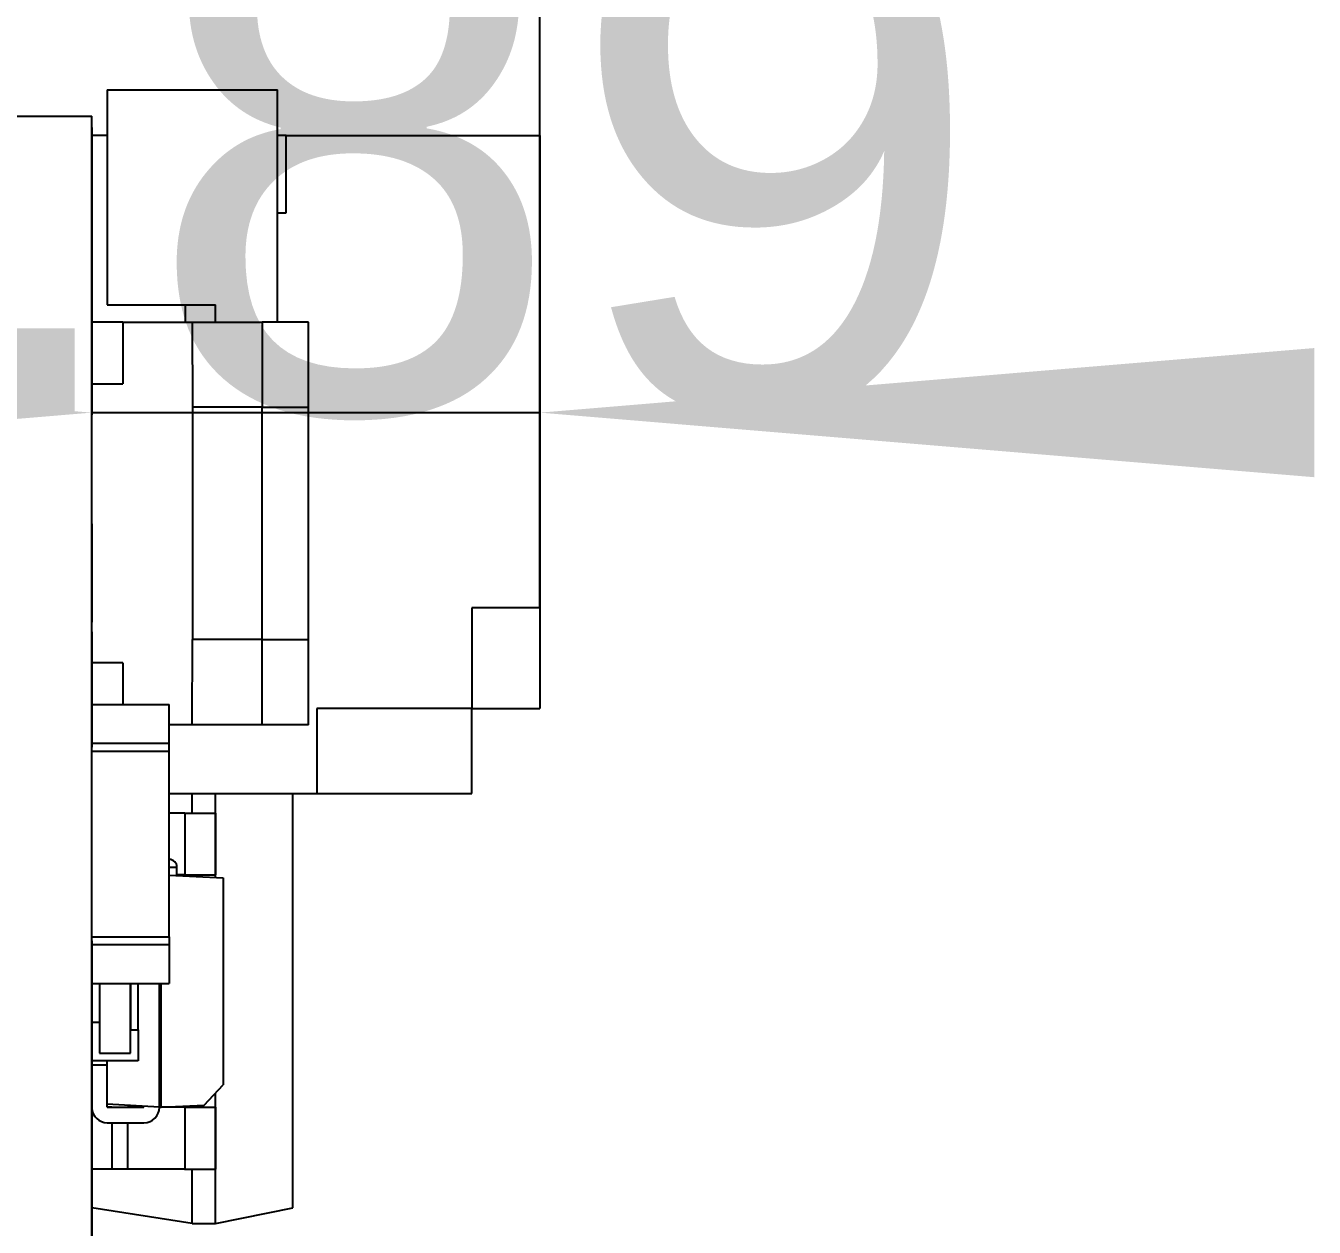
# Model space of a CAD drawing. Extents: x 77 to 183, y 92 to 133.
# Drawn here: x 175.03 to 183.35, y 110.69 to 118.45 of the extents above; entities that cross this region are included whole.
import ezdxf
from ezdxf.enums import TextEntityAlignment as Align

# ---------------------------------------------------------------- set-up
doc = ezdxf.new("R2010")
doc.units = 0
doc.layers.get('0').update_dxf_attribs({"linetype": 'CONTINUOUS'})
for name, color, linetype in [('Dimension007', 7, 'CONTINUOUS'), ('Dimension008', 7, 'CONTINUOUS'), ('View005', 7, 'CONTINUOUS')]:
    doc.layers.add(name, color=color, linetype=linetype)
doc.styles.get("Standard").update_dxf_attribs({"font": 'arial.ttf'})
doc.dimstyles.get("Standard").update_dxf_attribs({"dimscale": 0, "dimtxt": 2.5, "dimasz": 2.5, "dimexe": 1.25, "dimexo": 0.625, "dimtad": 1, "dimtxsty": 'STANDARD', "dimcen": 2.5, "dimazin": 3, "dimtfac": 1, "dimtmove": 0, "dimatfit": 3})

# ---------------------------------------------------------------- blocks, each defined once
blk = doc.blocks.new('*Dimension007')
at = {"color": 0}
for points in [[(170.458, 115.533), (170.458, 116.367), (175.458, 115.95)], [(183.352, 115.533), (183.352, 116.367), (178.352, 115.95)]]:
    blk.add_solid(points, dxfattribs=at)
at = {"layer": 'Dimension007'}
for p, q in [((175.458, 116.735), (175.458, 115.95)), ((178.352, 116.735), (178.352, 115.95)), ((175.458, 115.95), (178.352, 115.95))]:
    blk.add_line(p, q, dxfattribs=at)
blk.add_text('2.89', height=3.5, dxfattribs=at).set_placement((176.474, 115.95), align=Align.CENTER)
blk = doc.blocks.new('*Dimension008')
at = {"color": 0}
for points in [[(165.898, 130.356), (165.898, 129.523), (170.898, 129.94)], [(183.352, 130.356), (183.352, 129.523), (178.352, 129.94)]]:
    blk.add_solid(points, dxfattribs=at)
at = {"layer": 'Dimension008'}
for p, q in [((170.898, 114.211), (170.898, 129.94)), ((178.352, 129.94), (170.898, 129.94)), ((178.352, 114.689), (178.352, 129.94))]:
    blk.add_line(p, q, dxfattribs=at)
blk.add_text('7.46', height=3.5, dxfattribs=at).set_placement((174.945, 129.94), align=Align.CENTER)

msp = doc.modelspace()

# ---------------------------------------------------------------- linework, layer by layer
at = {"layer": 'View005'}
for p, q in [((175.558, 118.035), (175.558, 116.645)), ((175.558, 118.035), (176.657, 118.035)), ((175.558, 118.035), (175.558, 116.645)), ((175.558, 118.035), (176.657, 118.035)), ((176.657, 116.535), (176.657, 118.035)), ((176.657, 116.535), (176.657, 118.035)), ((174.857, 117.865), (175.458, 117.865)), ((174.857, 117.865), (175.458, 117.865)), ((175.458, 97.8653), (175.458, 117.865)), ((175.458, 97.8653), (175.458, 117.865)), ((175.458, 117.79), (175.458, 117.79)), ((175.458, 117.79), (175.458, 116.735)), ((175.458, 117.79), (175.458, 116.735)), ((175.458, 117.79), (175.458, 117.79)), ((175.458, 117.79), (175.458, 116.735)), ((175.458, 117.79), (175.458, 116.735)), ((175.463, 117.74), (175.458, 117.74)), ((175.458, 117.74), (175.458, 117.74)), ((175.463, 117.74), (175.458, 117.74)), ((175.458, 117.74), (175.458, 117.74)), ((175.558, 117.74), (175.463, 117.74)), ((175.558, 117.74), (175.463, 117.74)), ((176.713, 117.74), (176.657, 117.74)), ((176.713, 117.74), (176.657, 117.74)), ((176.713, 117.74), (178.352, 117.74)), ((176.713, 117.24), (176.713, 117.74)), ((176.713, 117.74), (178.352, 117.74)), ((176.713, 117.24), (176.713, 117.74)), ((178.352, 117.74), (178.352, 114.689)), ((178.352, 117.74), (178.352, 114.689)), ((176.657, 117.24), (176.713, 117.24)), ((176.657, 117.24), (176.713, 117.24)), ((175.458, 116.735), (175.458, 116.735)), ((175.458, 116.735), (175.458, 115.935)), ((175.458, 116.735), (175.458, 115.935)), ((175.458, 116.735), (175.458, 116.735)), ((175.458, 116.735), (175.458, 115.935)), ((175.458, 116.735), (175.458, 115.935)), ((175.558, 116.645), (176.257, 116.645)), ((175.558, 116.645), (176.257, 116.645)), ((176.062, 116.535), (176.062, 116.645)), ((176.062, 116.535), (176.062, 116.645)), ((176.257, 116.535), (176.257, 116.645)), ((176.257, 116.535), (176.257, 116.645)), ((175.658, 116.535), (175.458, 116.535)), ((175.458, 116.535), (175.458, 116.535)), ((175.658, 116.535), (175.458, 116.535)), ((175.458, 116.535), (175.458, 116.535)), ((175.657, 116.535), (176.107, 116.535)), ((175.657, 116.535), (176.107, 116.535)), ((175.658, 116.535), (175.658, 116.135)), ((175.658, 116.535), (175.658, 116.135)), ((176.107, 116.535), (176.558, 116.535)), ((176.107, 116.535), (176.558, 116.535)), ((176.107, 116.535), (176.108, 115.985)), ((176.107, 116.535), (176.108, 115.985)), ((176.558, 116.535), (176.558, 115.985)), ((176.558, 116.535), (176.558, 115.985)), ((176.857, 115.985), (176.857, 116.535)), ((176.857, 115.985), (176.857, 116.535)), ((175.458, 116.135), (175.458, 116.135)), ((175.458, 116.135), (175.658, 116.135)), ((175.458, 116.135), (175.458, 116.135)), ((175.458, 116.135), (175.658, 116.135)), ((175.458, 115.935), (175.458, 115.935)), ((175.458, 115.935), (175.458, 115.935)), ((176.558, 115.985), (176.107, 115.985)), ((176.558, 115.985), (176.107, 115.985)), ((176.108, 115.985), (176.108, 114.485)), ((176.108, 115.985), (176.108, 114.485)), ((176.558, 114.485), (176.558, 115.985)), ((176.558, 114.485), (176.558, 115.985)), ((176.857, 114.485), (176.857, 115.985)), ((176.857, 114.485), (176.857, 115.985)), ((175.458, 115.233), (175.458, 115.233)), ((175.458, 115.233), (175.458, 115.233)), ((178.352, 114.689), (177.912, 114.689)), ((177.912, 114.689), (177.912, 114.04)), ((178.352, 114.689), (177.912, 114.689)), ((177.912, 114.689), (177.912, 114.04)), ((178.352, 114.689), (178.352, 114.04)), ((178.352, 114.689), (178.352, 114.04)), ((175.458, 114.598), (175.458, 114.598)), ((175.458, 114.598), (175.458, 114.598)), ((175.458, 114.535), (175.458, 114.535)), ((175.458, 114.535), (175.458, 114.34)), ((175.458, 114.535), (175.458, 114.34)), ((175.458, 114.535), (175.458, 114.535)), ((175.458, 114.535), (175.458, 114.34)), ((175.458, 114.535), (175.458, 114.34)), ((176.107, 113.935), (176.108, 114.485)), ((176.558, 114.485), (176.107, 114.485)), ((176.107, 113.935), (176.108, 114.485)), ((176.558, 114.485), (176.107, 114.485)), ((176.558, 113.935), (176.558, 114.485)), ((176.558, 113.935), (176.558, 114.485)), ((176.857, 113.935), (176.857, 114.485)), ((176.857, 113.935), (176.857, 114.485)), ((175.458, 114.34), (175.458, 114.34)), ((175.458, 114.34), (175.458, 113.79)), ((175.458, 114.34), (175.458, 113.79)), ((175.458, 114.34), (175.458, 114.34)), ((175.458, 114.34), (175.458, 113.79)), ((175.458, 114.34), (175.458, 113.79)), ((175.658, 114.335), (175.458, 114.335)), ((175.458, 114.335), (175.458, 114.335)), ((175.658, 114.335), (175.458, 114.335)), ((175.458, 114.335), (175.458, 114.335)), ((175.658, 114.335), (175.658, 114.065)), ((175.658, 114.335), (175.658, 114.065)), ((175.458, 114.065), (175.458, 114.065)), ((175.458, 114.065), (175.958, 114.065)), ((175.458, 114.065), (175.458, 114.065)), ((175.458, 114.065), (175.958, 114.065)), ((175.958, 113.815), (175.958, 114.065)), ((175.958, 113.815), (175.958, 114.065)), ((177.912, 114.04), (176.912, 114.04)), ((176.912, 114.04), (176.912, 113.49)), ((177.912, 114.04), (176.912, 114.04)), ((176.912, 114.04), (176.912, 113.49)), ((177.912, 114.04), (178.352, 114.04)), ((177.912, 113.49), (177.912, 114.04)), ((177.912, 114.04), (178.352, 114.04)), ((177.912, 113.49), (177.912, 114.04)), ((176.107, 113.935), (175.958, 113.935)), ((176.107, 113.935), (175.958, 113.935)), ((176.558, 113.935), (176.107, 113.935)), ((176.558, 113.935), (176.107, 113.935)), ((175.458, 113.815), (175.458, 113.815)), ((175.458, 113.815), (175.958, 113.815)), ((175.458, 113.815), (175.458, 113.815)), ((175.458, 113.815), (175.958, 113.815)), ((175.458, 113.765), (175.958, 113.765)), ((175.458, 113.765), (175.958, 113.765)), ((175.958, 113.765), (175.958, 113.815)), ((175.958, 113.765), (175.958, 113.815)), ((175.958, 112.565), (175.958, 113.765)), ((175.958, 112.565), (175.958, 113.765)), ((175.958, 113.49), (176.912, 113.49)), ((175.958, 113.49), (176.912, 113.49)), ((176.107, 113.365), (176.107, 113.49)), ((176.107, 113.365), (176.107, 113.49)), ((176.257, 112.949), (176.257, 113.49)), ((176.257, 112.949), (176.257, 113.49)), ((176.757, 110.815), (176.757, 113.49)), ((176.757, 110.815), (176.757, 113.49)), ((176.912, 113.49), (177.912, 113.49)), ((176.912, 113.49), (177.912, 113.49)), ((176.058, 113.365), (175.958, 113.365)), ((176.058, 113.365), (175.958, 113.365)), ((176.058, 113.365), (176.058, 112.965)), ((176.058, 113.365), (176.058, 112.965)), ((176.257, 113.365), (176.257, 112.965)), ((176.257, 113.365), (176.257, 112.965)), ((176.007, 112.96), (176.007, 113.015)), ((176.007, 112.96), (176.007, 113.015)), ((176.007, 112.96), (176.007, 113.015)), ((176.007, 112.96), (176.007, 113.015)), ((176.007, 112.96), (176.007, 113.015)), ((176.007, 112.96), (176.007, 113.015)), ((175.958, 112.963), (176.307, 112.947)), ((175.958, 112.963), (176.307, 112.947)), ((176.058, 112.965), (176.007, 112.965)), ((176.058, 112.965), (176.007, 112.965)), ((176.107, 112.956), (176.107, 112.965)), ((176.107, 112.956), (176.107, 112.965)), ((176.308, 111.609), (176.308, 112.947)), ((176.308, 111.609), (176.308, 112.947)), ((175.458, 112.565), (175.958, 112.565)), ((175.458, 112.565), (175.958, 112.565)), ((175.458, 112.54), (175.458, 111.99)), ((175.458, 112.54), (175.458, 111.99)), ((175.458, 112.54), (175.458, 111.99)), ((175.458, 112.54), (175.458, 111.99)), ((175.458, 112.515), (175.458, 112.515)), ((175.458, 112.515), (175.958, 112.515)), ((175.458, 112.515), (175.458, 112.515)), ((175.458, 112.515), (175.958, 112.515)), ((175.958, 112.565), (175.958, 112.515)), ((175.958, 112.565), (175.958, 112.515)), ((175.958, 112.515), (175.958, 112.265)), ((175.958, 112.515), (175.958, 112.265)), ((175.458, 112.265), (175.458, 112.265)), ((175.458, 112.265), (175.958, 112.265)), ((175.458, 112.265), (175.458, 112.265)), ((175.458, 112.265), (175.958, 112.265)), ((175.507, 112.265), (175.507, 111.815)), ((175.507, 112.265), (175.507, 111.815)), ((175.708, 111.815), (175.708, 112.265)), ((175.708, 112.265), (175.708, 111.965)), ((175.708, 111.815), (175.708, 112.265)), ((175.708, 112.265), (175.708, 111.965)), ((175.757, 111.965), (175.757, 112.265)), ((175.757, 111.965), (175.757, 112.265)), ((175.895, 111.465), (175.895, 112.265)), ((175.895, 111.465), (175.895, 112.265)), ((175.905, 111.465), (175.905, 112.265)), ((175.905, 111.465), (175.905, 112.265)), ((175.458, 112.015), (175.458, 112.015)), ((175.458, 112.015), (175.507, 112.015)), ((175.458, 112.015), (175.458, 112.015)), ((175.458, 112.015), (175.507, 112.015)), ((175.507, 112.015), (175.507, 111.815)), ((175.507, 112.015), (175.507, 111.815)), ((175.458, 111.99), (175.458, 111.99)), ((175.458, 111.99), (175.458, 111.34)), ((175.458, 111.99), (175.458, 111.34)), ((175.458, 111.99), (175.458, 111.99)), ((175.458, 111.99), (175.458, 111.34)), ((175.458, 111.99), (175.458, 111.34)), ((175.708, 111.815), (175.708, 111.965)), ((175.708, 111.965), (175.757, 111.965)), ((175.708, 111.965), (175.757, 111.965)), ((175.708, 111.815), (175.708, 111.965)), ((175.708, 111.965), (175.757, 111.965)), ((175.708, 111.965), (175.757, 111.965)), ((175.757, 111.965), (175.757, 111.765)), ((175.757, 111.965), (175.757, 111.765)), ((175.757, 111.765), (175.458, 111.765)), ((175.458, 111.765), (175.458, 111.765)), ((175.757, 111.765), (175.458, 111.765)), ((175.458, 111.765), (175.458, 111.765)), ((175.507, 111.815), (175.708, 111.815)), ((175.507, 111.815), (175.708, 111.815)), ((175.507, 111.815), (175.708, 111.815)), ((175.507, 111.815), (175.708, 111.815)), ((175.558, 111.484), (175.558, 111.765)), ((175.558, 111.484), (175.558, 111.765)), ((175.458, 111.74), (175.458, 111.74)), ((175.458, 111.74), (175.558, 111.74)), ((175.458, 111.74), (175.458, 111.74)), ((175.458, 111.74), (175.558, 111.74)), ((176.183, 111.478), (176.307, 111.609)), ((176.183, 111.478), (176.307, 111.609)), ((176.257, 110.715), (176.257, 111.557)), ((176.257, 110.715), (176.257, 111.557)), ((175.895, 111.465), (175.557, 111.484)), ((175.895, 111.465), (175.557, 111.484)), ((175.558, 111.465), (175.558, 111.484)), ((175.558, 111.465), (175.558, 111.484)), ((175.558, 111.465), (175.795, 111.465)), ((175.588, 111.465), (175.558, 111.465)), ((175.558, 111.465), (175.795, 111.465)), ((175.588, 111.465), (175.558, 111.465)), ((175.795, 111.465), (175.688, 111.465)), ((175.795, 111.465), (175.688, 111.465)), ((175.795, 111.465), (175.795, 111.471)), ((175.795, 111.465), (175.795, 111.471)), ((175.895, 111.465), (175.905, 111.465)), ((175.895, 111.465), (175.905, 111.465)), ((175.905, 111.465), (176.183, 111.478)), ((175.905, 111.465), (176.183, 111.478)), ((176.058, 111.465), (175.905, 111.465)), ((176.058, 111.465), (175.905, 111.465)), ((176.058, 111.465), (176.058, 111.065)), ((176.058, 111.465), (176.058, 111.065)), ((176.107, 111.465), (176.107, 111.475)), ((176.107, 111.465), (176.107, 111.475)), ((176.257, 111.465), (176.257, 111.065)), ((176.257, 111.465), (176.257, 111.065)), ((175.458, 111.34), (175.458, 111.288)), ((175.458, 111.34), (175.458, 111.288)), ((175.458, 111.34), (175.458, 111.34)), ((175.458, 111.34), (175.458, 111.288)), ((175.458, 111.34), (175.458, 111.288)), ((175.458, 111.34), (175.458, 111.34)), ((175.558, 111.365), (175.795, 111.365)), ((175.558, 111.365), (175.795, 111.365)), ((175.588, 111.365), (175.588, 111.065)), ((175.588, 111.365), (175.588, 111.065)), ((175.688, 111.365), (175.688, 111.065)), ((175.688, 111.365), (175.688, 111.065)), ((175.458, 111.288), (175.458, 111.288)), ((175.458, 111.288), (175.458, 111.288)), ((175.458, 111.083), (175.458, 111.083)), ((175.458, 111.083), (175.458, 111.083)), ((175.588, 111.065), (175.458, 111.065)), ((175.458, 111.065), (175.458, 111.065)), ((175.588, 111.065), (175.458, 111.065)), ((175.458, 111.065), (175.458, 111.065)), ((176.058, 111.065), (175.688, 111.065)), ((176.058, 111.065), (175.688, 111.065)), ((176.107, 110.715), (176.107, 111.065)), ((176.107, 110.715), (176.107, 111.065)), ((175.458, 110.815), (175.457, 110.815)), ((175.458, 110.815), (175.457, 110.815)), ((176.107, 110.715), (175.458, 110.815)), ((176.107, 110.715), (175.458, 110.815)), ((175.458, 110.765), (175.458, 110.765)), ((175.458, 110.765), (175.458, 109.765)), ((175.458, 110.765), (175.458, 109.765)), ((175.458, 110.765), (175.458, 110.765)), ((175.458, 110.765), (175.458, 109.765)), ((175.458, 110.765), (175.458, 109.765)), ((176.257, 110.715), (176.757, 110.815)), ((176.257, 110.715), (176.757, 110.815)), ((176.107, 110.715), (176.257, 110.715)), ((176.107, 110.715), (176.257, 110.715))]:
    msp.add_line(p, q, dxfattribs=at)
for centre, radius, start, end in [((175.958, 113.015), 0.05, 0, 90), ((175.958, 113.015), 0.05, 0, 90), ((175.958, 113.015), 0.05, 0, 90), ((175.958, 113.015), 0.05, 0, 90), ((175.958, 113.015), 0.05, 0, 90), ((175.958, 113.015), 0.05, 0, 90), ((175.958, 113.015), 0.05, 0, 90), ((175.958, 113.015), 0.05, 0, 90), ((175.958, 113.015), 0.05, 0, 90), ((175.958, 113.015), 0.05, 0, 90), ((175.558, 111.465), 0.1, 180, -179.744), ((175.558, 111.465), 0.1, 180, -179.744), ((175.558, 111.465), 0.1, -176.6, -90), ((175.558, 111.465), 0.1, -176.6, -90), ((175.795, 111.465), 0.1, -90, 0), ((175.795, 111.465), 0.1, -90, 0)]:
    msp.add_arc(centre, radius, start, end, dxfattribs=at)
for points, degree, knots in [([(176.857, 116.535), (176.856, 116.535), (176.827, 116.535), (176.77, 116.535), (176.714, 116.535), (176.636, 116.535), (176.558, 116.535)], 3, [3.14159, 3.14159, 3.14159, 3.14159, 3.92699, 3.92699, 3.92699, 4.71239, 4.71239, 4.71239, 4.71239]), ([(176.857, 116.535), (176.856, 116.535), (176.827, 116.535), (176.77, 116.535), (176.714, 116.535), (176.636, 116.535), (176.558, 116.535)], 3, [3.14159, 3.14159, 3.14159, 3.14159, 3.92699, 3.92699, 3.92699, 4.71239, 4.71239, 4.71239, 4.71239]), ([(176.558, 115.985), (176.636, 115.985), (176.714, 115.985), (176.77, 115.985), (176.827, 115.985), (176.856, 115.985), (176.857, 115.985)], 3, [0, 0, 0, 0, 0.785398, 0.785398, 0.785398, 1.5708, 1.5708, 1.5708, 1.5708]), ([(176.558, 115.985), (176.636, 115.985), (176.714, 115.985), (176.77, 115.985), (176.827, 115.985), (176.856, 115.985), (176.857, 115.985)], 3, [0, 0, 0, 0, 0.785398, 0.785398, 0.785398, 1.5708, 1.5708, 1.5708, 1.5708]), ([(175.458, 115.233), (175.458, 115.229), (175.458, 115.225), (175.458, 115.213), (175.458, 115.201), (175.458, 115.182), (175.458, 115.163), (175.458, 115.138), (175.458, 115.113), (175.458, 115.083), (175.458, 115.053), (175.458, 114.987), (175.458, 114.915), (175.458, 114.88), (175.458, 114.845), (175.458, 114.776), (175.458, 114.717), (175.458, 114.692), (175.458, 114.667), (175.458, 114.648), (175.458, 114.629), (175.458, 114.617), (175.458, 114.606), (175.458, 114.602), (175.458, 114.598)], 2, [1.5708, 1.5708, 1.5708, 1.7952, 1.7952, 2.0196, 2.0196, 2.24399, 2.24399, 2.46839, 2.46839, 2.69279, 2.69279, 3.14159, 3.14159, 3.36599, 3.36599, 3.81479, 3.81479, 4.03919, 4.03919, 4.26359, 4.26359, 4.48799, 4.48799, 4.71239, 4.71239, 4.71239]), ([(175.458, 115.233), (175.458, 115.229), (175.458, 115.225), (175.458, 115.213), (175.458, 115.201), (175.458, 115.182), (175.458, 115.163), (175.458, 115.138), (175.458, 115.113), (175.458, 115.083), (175.458, 115.053), (175.458, 114.987), (175.458, 114.915), (175.458, 114.88), (175.458, 114.845), (175.458, 114.776), (175.458, 114.717), (175.458, 114.692), (175.458, 114.667), (175.458, 114.648), (175.458, 114.629), (175.458, 114.617), (175.458, 114.606), (175.458, 114.602), (175.458, 114.598)], 2, [1.5708, 1.5708, 1.5708, 1.7952, 1.7952, 2.0196, 2.0196, 2.24399, 2.24399, 2.46839, 2.46839, 2.69279, 2.69279, 3.14159, 3.14159, 3.36599, 3.36599, 3.81479, 3.81479, 4.03919, 4.03919, 4.26359, 4.26359, 4.48799, 4.48799, 4.71239, 4.71239, 4.71239]), ([(175.458, 115.233), (175.458, 115.229), (175.458, 115.225), (175.458, 115.213), (175.458, 115.201), (175.458, 115.182), (175.458, 115.163), (175.458, 115.138), (175.458, 115.113), (175.458, 115.083), (175.458, 115.053), (175.458, 114.987), (175.458, 114.915), (175.458, 114.88), (175.458, 114.845), (175.458, 114.776), (175.458, 114.717), (175.458, 114.692), (175.458, 114.667), (175.458, 114.648), (175.458, 114.629), (175.458, 114.617), (175.458, 114.606), (175.458, 114.602), (175.458, 114.598)], 2, [1.5708, 1.5708, 1.5708, 1.7952, 1.7952, 2.0196, 2.0196, 2.24399, 2.24399, 2.46839, 2.46839, 2.69279, 2.69279, 3.14159, 3.14159, 3.36599, 3.36599, 3.81479, 3.81479, 4.03919, 4.03919, 4.26359, 4.26359, 4.48799, 4.48799, 4.71239, 4.71239, 4.71239]), ([(175.458, 115.233), (175.458, 115.229), (175.458, 115.225), (175.458, 115.213), (175.458, 115.201), (175.458, 115.182), (175.458, 115.163), (175.458, 115.138), (175.458, 115.113), (175.458, 115.083), (175.458, 115.053), (175.458, 114.987), (175.458, 114.915), (175.458, 114.88), (175.458, 114.845), (175.458, 114.776), (175.458, 114.717), (175.458, 114.692), (175.458, 114.667), (175.458, 114.648), (175.458, 114.629), (175.458, 114.617), (175.458, 114.606), (175.458, 114.602), (175.458, 114.598)], 2, [1.5708, 1.5708, 1.5708, 1.7952, 1.7952, 2.0196, 2.0196, 2.24399, 2.24399, 2.46839, 2.46839, 2.69279, 2.69279, 3.14159, 3.14159, 3.36599, 3.36599, 3.81479, 3.81479, 4.03919, 4.03919, 4.26359, 4.26359, 4.48799, 4.48799, 4.71239, 4.71239, 4.71239]), ([(176.558, 114.485), (176.636, 114.485), (176.714, 114.485), (176.77, 114.485), (176.827, 114.485), (176.856, 114.485), (176.857, 114.485)], 3, [0, 0, 0, 0, 0.785398, 0.785398, 0.785398, 1.5708, 1.5708, 1.5708, 1.5708]), ([(176.558, 114.485), (176.636, 114.485), (176.714, 114.485), (176.77, 114.485), (176.827, 114.485), (176.856, 114.485), (176.857, 114.485)], 3, [0, 0, 0, 0, 0.785398, 0.785398, 0.785398, 1.5708, 1.5708, 1.5708, 1.5708]), ([(176.857, 113.935), (176.856, 113.935), (176.827, 113.935), (176.77, 113.935), (176.714, 113.935), (176.636, 113.935), (176.558, 113.935)], 3, [3.14159, 3.14159, 3.14159, 3.14159, 3.92699, 3.92699, 3.92699, 4.71239, 4.71239, 4.71239, 4.71239]), ([(176.857, 113.935), (176.856, 113.935), (176.827, 113.935), (176.77, 113.935), (176.714, 113.935), (176.636, 113.935), (176.558, 113.935)], 3, [3.14159, 3.14159, 3.14159, 3.14159, 3.92699, 3.92699, 3.92699, 4.71239, 4.71239, 4.71239, 4.71239]), ([(175.458, 111.083), (175.458, 111.082), (175.458, 111.048), (175.458, 110.99), (175.458, 110.931), (175.458, 110.849), (175.458, 110.765)], 3, [1.5708, 1.5708, 1.5708, 1.5708, 2.35619, 2.35619, 2.35619, 3.14159, 3.14159, 3.14159, 3.14159]), ([(175.458, 111.083), (175.458, 111.082), (175.458, 111.048), (175.458, 110.99), (175.458, 110.931), (175.458, 110.849), (175.458, 110.765)], 3, [1.5708, 1.5708, 1.5708, 1.5708, 2.35619, 2.35619, 2.35619, 3.14159, 3.14159, 3.14159, 3.14159]), ([(175.458, 111.083), (175.458, 111.082), (175.458, 111.048), (175.458, 110.99), (175.458, 110.931), (175.458, 110.849), (175.458, 110.765)], 3, [1.5708, 1.5708, 1.5708, 1.5708, 2.35619, 2.35619, 2.35619, 3.14159, 3.14159, 3.14159, 3.14159]), ([(175.458, 111.083), (175.458, 111.082), (175.458, 111.048), (175.458, 110.99), (175.458, 110.931), (175.458, 110.849), (175.458, 110.765)], 3, [1.5708, 1.5708, 1.5708, 1.5708, 2.35619, 2.35619, 2.35619, 3.14159, 3.14159, 3.14159, 3.14159])]:
    msp.add_open_spline(points, degree=degree, knots=knots, dxfattribs=at)
for points, degree in [([(176.057, 113.365), (176.164, 113.365), (176.26, 113.365), (176.257, 113.365)], 3), ([(176.057, 113.365), (176.164, 113.365), (176.26, 113.365), (176.257, 113.365)], 3), ([(175.957, 113.015), (175.984, 113.015), (176.008, 113.015), (176.007, 113.015)], 3), ([(175.957, 113.015), (175.984, 113.015), (176.008, 113.015), (176.007, 113.015)], 3), ([(175.957, 113.015), (175.984, 113.015), (176.008, 113.015), (176.007, 113.015)], 3), ([(175.957, 113.015), (175.984, 113.015), (176.008, 113.015), (176.007, 113.015)], 3), ([(175.958, 113.015), (175.984, 113.015), (176.008, 113.015), (176.008, 113.015)], 3), ([(175.958, 113.015), (175.984, 113.015), (176.008, 113.015), (176.008, 113.015)], 3), ([(176.057, 112.965), (176.164, 112.965), (176.26, 112.965), (176.257, 112.965)], 3), ([(176.057, 112.965), (176.164, 112.965), (176.26, 112.965), (176.257, 112.965)], 3), ([(176.057, 111.465), (176.164, 111.465), (176.26, 111.465), (176.257, 111.465)], 3), ([(176.057, 111.465), (176.164, 111.465), (176.26, 111.465), (176.257, 111.465)], 3), ([(175.458, 111.288), (175.458, 111.188), (175.458, 111.083)], 2), ([(175.458, 111.288), (175.458, 111.188), (175.458, 111.083)], 2), ([(175.458, 111.288), (175.458, 111.188), (175.458, 111.083)], 2), ([(175.458, 111.288), (175.458, 111.188), (175.458, 111.083)], 2), ([(175.688, 111.065), (175.634, 111.065), (175.586, 111.065), (175.588, 111.065)], 3), ([(175.688, 111.065), (175.634, 111.065), (175.586, 111.065), (175.588, 111.065)], 3), ([(176.057, 111.065), (176.164, 111.065), (176.26, 111.065), (176.257, 111.065)], 3), ([(176.057, 111.065), (176.164, 111.065), (176.26, 111.065), (176.257, 111.065)], 3)]:
    msp.add_open_spline(points, degree=degree, dxfattribs=at)

# ---------------------------------------------------------------- dimensions: what is measured, and where the dimension line sits
at = {"layer": 'Dimension007'}
dim = msp.add_linear_dim(base=(176.474, 115.95), p1=(175.458, 116.735), p2=(178.352, 116.735), text='2.89', dimstyle='STANDARD', dxfattribs=at)
dim.commit()
dim.dimension.update_dxf_attribs({"geometry": '*Dimension007', "text_midpoint": (176.474, 120.95)})
at = {"layer": 'Dimension008'}
dim = msp.add_linear_dim(base=(174.945, 129.94), p1=(178.352, 114.689), p2=(170.898, 114.211), text='7.46', dimstyle='STANDARD', dxfattribs=at)
dim.commit()
dim.dimension.update_dxf_attribs({"geometry": '*Dimension008', "text_midpoint": (174.625, 124.95)})

doc.saveas('drawing.dxf')
